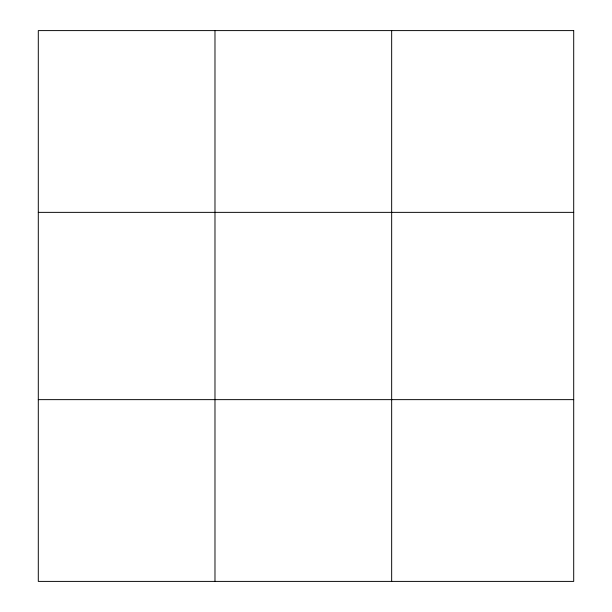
<?xml version="1.0" encoding="UTF-8"?>
<svg xmlns="http://www.w3.org/2000/svg" width="612" height="612" viewBox="0 0 612 612"><rect width="100%" height="100%" fill="white"/><g stroke="black" fill="none" stroke-linecap="round" stroke-linejoin="round"><path stroke-width="0.92" d="M214.98 30.6L214.98 581.4M391.665 30.6L391.665 581.4M38.296 212.364L573.704 212.364M38.296 399.636L573.704 399.636M573.704 30.6L573.704 581.4L38.296 581.4L38.296 30.6L573.704 30.6"/></g></svg>
